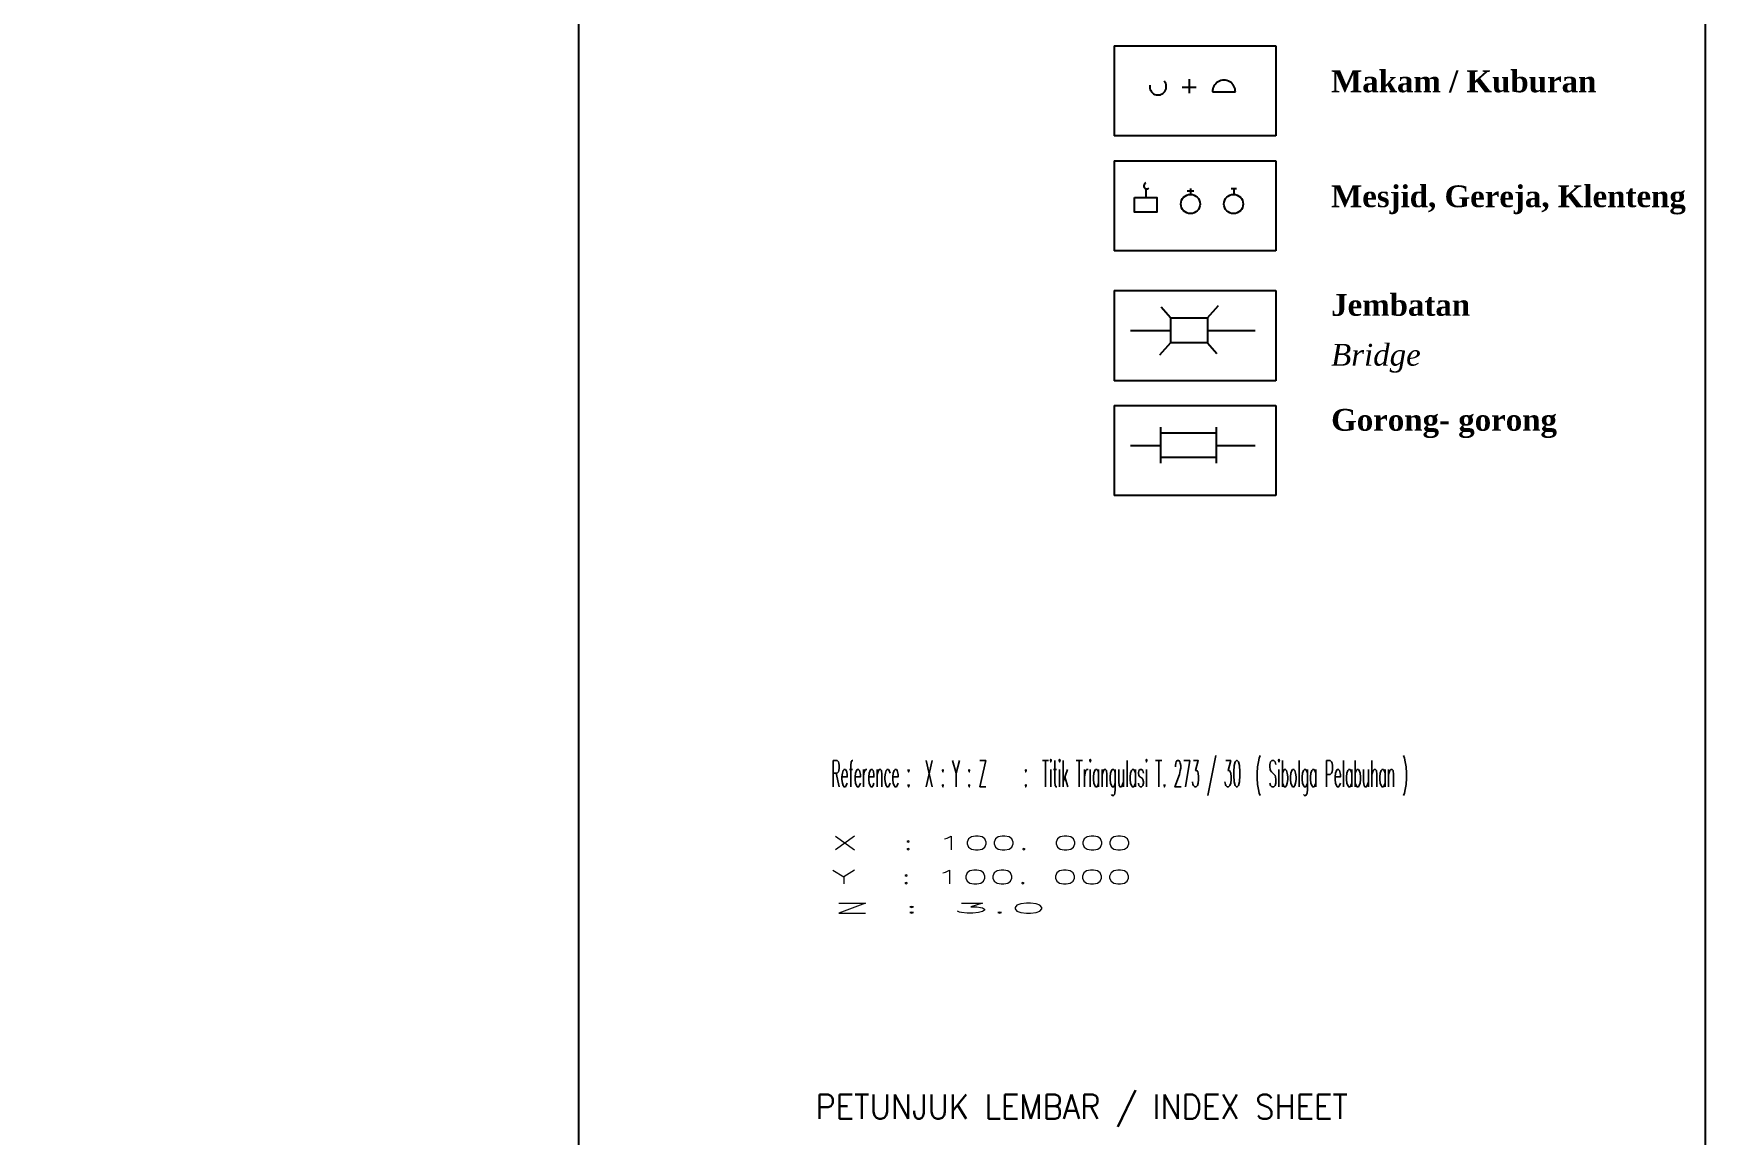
# Model space of a CAD drawing. Header units: metres. Extents: x 511779 to 512620, y 196282 to 196876.
# Drawn here: x 512413 to 512620.1, y 196442 to 196578.6 of the extents above; entities that cross this region are included whole.
import ezdxf
from ezdxf.enums import TextEntityAlignment as Align

# ---------------------------------------------------------------- set-up
doc = ezdxf.new("R2010")
doc.units = ezdxf.units.M
doc.header["$MEASUREMENT"] = 0
doc.linetypes.add('DASHED2', pattern=[0.375, 0.25, -0.125])
doc.layers.add('KOP', color=7, linetype='CONTINUOUS')
doc.layers.add('legenda', color=7, linetype='CONTINUOUS')
doc.styles.get("Standard").update_dxf_attribs({"font": 'Simplex.shx'})

msp = doc.modelspace()

# ---------------------------------------------------------------- linework, layer by layer
at = {"layer": 'KOP', "color": 76, "linetype": 'Continuous'}
msp.add_line((512480.49, 196851.45), (512480.49, 196348.26), dxfattribs=at)
at = {"layer": 'KOP', "color": 71}
msp.add_lwpolyline([(511779.12, 196282.3), (512620.12, 196282.3), (512620.12, 196876.3), (511779.12, 196876.3)], close=True, dxfattribs=at)
at = {"layer": 'legenda', "color": 3, "ltscale": 30}
for p, q in [((512566.88, 196577.05), (512566.88, 196565.89)), ((512566.88, 196562.8), (512566.88, 196551.65)), ((512566.88, 196546.72), (512566.88, 196535.56)), ((512566.88, 196532.48), (512566.88, 196521.32))]:
    msp.add_line(p, q, dxfattribs=at)
for points in [[(512546.88, 196577.05), (512566.88, 196577.05)], [(512546.88, 196577.05), (512546.88, 196565.89)], [(512556.16, 196572.92), (512556.16, 196571.17)], [(512555.27, 196571.92), (512557.02, 196571.92)], [(512559.05, 196571.34), (512561.88, 196571.34)], [(512566.88, 196565.89), (512546.88, 196565.89)], [(512546.88, 196562.8), (512566.88, 196562.8)], [(512546.88, 196562.8), (512546.88, 196551.65)], [(512550.8, 196559.39), (512550.8, 196558.24)], [(512555.89, 196559.08), (512556.72, 196559.08)], [(512556.32, 196559.39), (512556.32, 196558.64)], [(512561.35, 196559.39), (512562.01, 196559.39)], [(512561.68, 196559.39), (512561.68, 196558.64)], [(512566.88, 196551.65), (512546.88, 196551.65)], [(512546.88, 196546.72), (512566.88, 196546.72)], [(512546.88, 196546.72), (512546.88, 196535.56)], [(512553.85, 196543.34), (512552.68, 196544.69)], [(512553.85, 196543.34), (512558.41, 196543.34)], [(512553.85, 196543.34), (512553.85, 196540.27)], [(512558.41, 196543.34), (512559.77, 196544.89)], [(512558.41, 196543.34), (512558.41, 196540.27)], [(512553.85, 196540.27), (512552.49, 196538.72)], [(512558.41, 196540.27), (512553.85, 196540.27)], [(512558.41, 196540.27), (512559.58, 196538.92)], [(512566.88, 196535.56), (512546.88, 196535.56)], [(512546.88, 196532.48), (512566.88, 196532.48)], [(512546.88, 196532.48), (512546.88, 196521.32)], [(512552.61, 196529.82), (512552.61, 196525.34)], [(512552.61, 196529.1), (512559.5, 196529.1)], [(512559.5, 196529.82), (512559.5, 196525.34)], [(512559.5, 196526.03), (512552.61, 196526.03)], [(512566.88, 196521.32), (512546.88, 196521.32)]]:
    msp.add_lwpolyline(points, dxfattribs=at)
msp.add_lwpolyline([(512549.39, 196558.24), (512552.16, 196558.24), (512552.16, 196556.46), (512549.39, 196556.46)], close=True, dxfattribs=at)
at = {"layer": 'legenda', "color": 3, "linetype": 'DASHED2', "ltscale": 30}
for points in [[(512548.9, 196541.77), (512553.85, 196541.77)], [(512558.41, 196541.77), (512564.31, 196541.77)], [(512548.9, 196527.53), (512552.61, 196527.53)], [(512559.5, 196527.53), (512564.31, 196527.53)]]:
    msp.add_lwpolyline(points, dxfattribs=at)
at = {"layer": 'legenda', "color": 3, "ltscale": 30}
for centre in [(512556.31, 196557.45), (512561.65, 196557.45)]:
    msp.add_circle(centre, 1.19, dxfattribs=at)
for centre, radius, start, end in [((512552.3, 196571.98), 1.02, 169.3287, 42.5181), ((512560.46, 196571.37), 1.42, 358.9355, 181.0645), ((512550.9, 196559.71), 0.368, 105.9343, 318.0068)]:
    msp.add_arc(centre, radius, start, end, dxfattribs=at)

# ---------------------------------------------------------------- texts
at = {"layer": 'KOP', "color": 75, "linetype": 'Continuous'}
for s, height, width, p, p2 in [('Reference :  X : Y : Z   :  Titik Triangulasi T. 273 / 30  ( Sibolga Pelabuhan )', 3.2513, 0.337262, (512511.83, 196485.23), (512583.31, 196485.23)), ('X  : 100. 000', 1.6972, 1.998754, (512511.84, 196477.43), (512549.16, 196477.43)), ('Y  : 100. 000', 1.6972, 1.998754, (512511.84, 196473.21), (512549.16, 196473.21)), ('Z : 3.0', 1.209, 3.946258, (512512.03, 196469.6), (512538.62, 196469.6)), ('PETUNJUK LEMBAR / INDEX SHEET', 3, 0.814307, (512509.86, 196444.1), (512575.82, 196444.1))]:
    msp.add_text(s, height=height, dxfattribs=dict(at, width=width)).set_placement(p, p2, align=Align.FIT)
at = {"layer": 'legenda', "color": 3, "ltscale": 30, "char_height": 2.7, "attachment_point": 1}
for s, insert, width in [('{\\fTimes New Roman|b1|i0|c0|p18;Makam / Kuburan }', (512573.74, 196574), 40), ('{\\fTimes New Roman|b1|i0|c0|p18;Mesjid, Gereja, Klenteng}', (512573.74, 196559.76), 54.898), ('{\\fTimes New Roman|b1|i0|c0|p18;Jembatan}', (512573.74, 196546.3), 40), ('{\\fTimes New Roman|b0|i1|c0|p18;Bridge}', (512573.74, 196540.12), 40), ('{\\fTimes New Roman|b1|i0|c0|p18;Gorong- gorong}', (512573.74, 196532.06), 40)]:
    msp.add_mtext(s, dxfattribs=dict(at, insert=insert, width=width))

doc.saveas('drawing.dxf')
